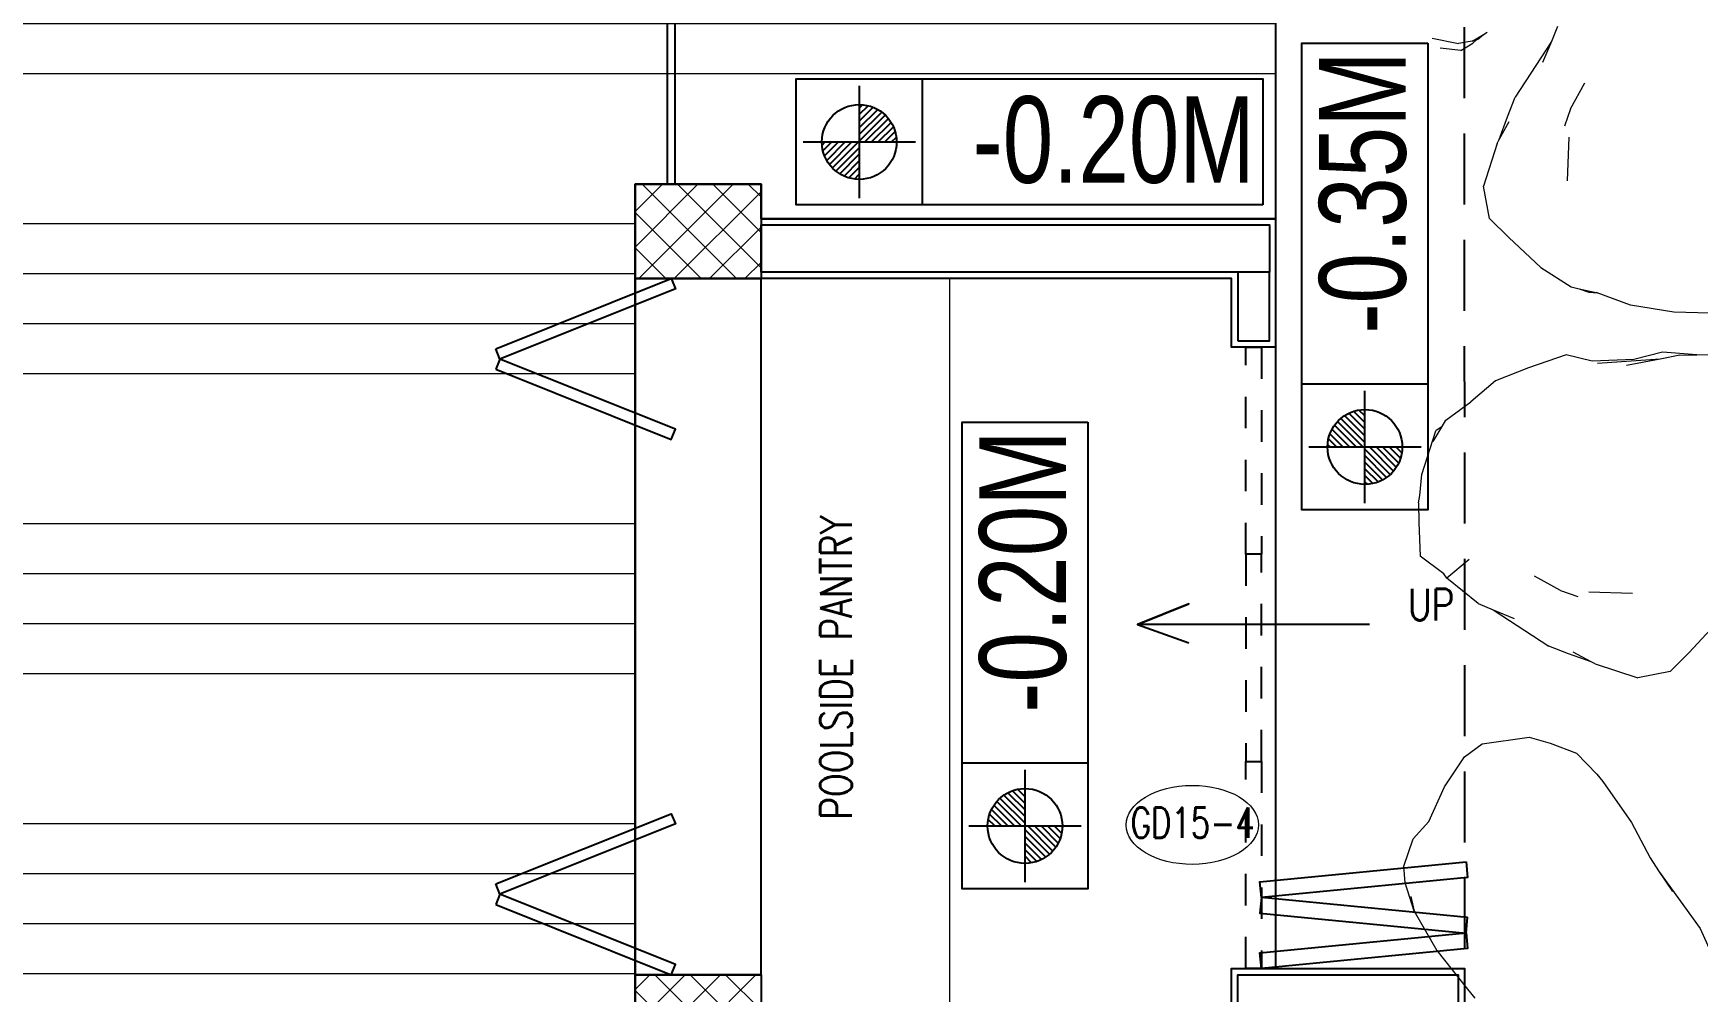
# Model space of a CAD drawing. Header units: metres. Extents: x 42 to 199, y -121 to 268.
# Drawn here: x 125.23 to 130.51, y -62.41 to -59.36 of the extents above; entities that cross this region are included whole.
import ezdxf
from ezdxf.enums import TextEntityAlignment as Align

# ---------------------------------------------------------------- set-up
doc = ezdxf.new("R2010")
doc.units = ezdxf.units.M
doc.header["$LTSCALE"] = 0.3
doc.linetypes.add('HIDDEN', pattern=[0.375, 0.25, -0.125])
doc.layers.get('0').update_dxf_attribs({"color": 8})
for name, color, linetype in [('A-Anno-Symb 1', 8, 'Continuous'), ('A-DWV', 8, 'Continuous'), ('A-ELEVATION 3', 8, 'Continuous'), ('A-ELEVATION 4', 8, 'Continuous'), ('A-Hidden-Above', 8, 'HIDDEN'), ('A-TEXT ARCHITECURAL', 8, 'Continuous'), ('A-Wall-Full', 8, 'Continuous'), ('A-Wall-Plst', 8, 'Continuous')]:
    doc.layers.add(name, color=color, linetype=linetype)
for name, color, linetype, lineweight in [('A-DOOR TAGS', 8, 'Continuous', 9), ('A-Furniture', 8, 'Continuous', 0), ('A-Hatch', 8, 'Continuous', 9), ('DA HOUSE ARCH LAYOUT', 8, 'Continuous', 9)]:
    doc.layers.add(name, color=color, linetype=linetype, lineweight=lineweight)
doc.styles.add('ROMANS', font='romans.shx', dxfattribs={"width": 0.8, "height": 0.5})
doc.styles.add('RomanS-Narrow', font='romans.shx', dxfattribs={"width": 0.75})
doc.styles.get("Standard").update_dxf_attribs({"font": 'arial.ttf'})

# ---------------------------------------------------------------- blocks, each defined once
blk = doc.blocks.new('zw$13A4')
at = {"layer": 'A-ELEVATION 4', "lineweight": 0, "transparency": 33554508}
for p, q in [((-8.2381, 6.1657), (-8.2024, 6.1873)), ((-8.2213, 6.1714), (-8.2024, 6.1873)), ((-8.2024, 6.1873), (-8.1905, 6.1945)), ((-7.9671, 6.2121), (-7.9869, 6.1645)), ((-8.3658, 6.175), (-8.2817, 6.1589)), ((-8.2744, 6.1358), (-8.3398, 6.1438)), ((-8.2381, 6.1657), (-8.2817, 6.1589)), ((-8.2744, 6.1358), (-8.2364, 6.1595)), ((-8.2244, 6.1704), (-8.2381, 6.1657)), ((-8.2364, 6.1595), (-8.2244, 6.1704)), ((-8.2213, 6.1714), (-8.2244, 6.1704)), ((-7.9869, 6.1645), (-8.1023, 5.9883)), ((-7.9869, 6.1645), (-8.0148, 6.0977)), ((-7.926, 5.9508), (-7.8803, 6.0332)), ((-8.1263, 5.9252), (-8.1023, 5.9883)), ((-8.1523, 5.8532), (-8.1263, 5.9252)), ((-7.926, 5.9508), (-7.9448, 5.8956)), ((-8.1523, 5.8532), (-8.1213, 5.911)), ((-8.159, 5.8406), (-8.2025, 5.7058)), ((-8.159, 5.8406), (-8.1523, 5.8532)), ((-7.9352, 5.7227), (-7.9307, 5.8612)), ((-8.1829, 5.6024), (-8.2025, 5.7058)), ((-8.1221, 5.5422), (-8.1829, 5.6024)), ((-8.1221, 5.5422), (-8.0203, 5.447)), ((-8.0203, 5.447), (-7.924, 5.3856)), ((-7.924, 5.3856), (-7.8987, 5.3799)), ((-7.8987, 5.3799), (-7.8683, 5.3692)), ((-7.8987, 5.3799), (-7.8445, 5.3679)), ((-7.8683, 5.3692), (-7.8419, 5.367)), ((-7.8419, 5.367), (-7.8445, 5.3679)), ((-7.7358, 5.3283), (-7.8419, 5.367)), ((-7.5979, 5.3053), (-7.7358, 5.3283)), ((-7.3748, 5.2992), (-7.5979, 5.3053)), ((-8.0599, 5.1286), (-8.1644, 5.0879)), ((-7.9397, 5.1702), (-8.0599, 5.1286)), ((-7.8569, 5.1499), (-7.9397, 5.1702)), ((-7.7246, 5.1549), (-7.8569, 5.1499)), ((-7.6416, 5.1566), (-7.84, 5.143)), ((-7.6416, 5.1566), (-7.7487, 5.1359)), ((-7.6339, 5.1786), (-7.7246, 5.1549)), ((-7.5785, 5.1687), (-7.6416, 5.1566)), ((-7.525, 5.17), (-7.6339, 5.1786)), ((-7.5785, 5.1687), (-7.525, 5.17)), ((-7.525, 5.17), (-7.4792, 5.1711)), ((-8.1644, 5.0879), (-8.2431, 5.0205)), ((-8.3216, 4.9631), (-8.2431, 5.0205)), ((-8.3987, 4.7906), (-8.3541, 4.9288)), ((-8.3625, 4.8954), (-8.3338, 4.9428)), ((-8.3338, 4.9428), (-8.3541, 4.9288)), ((-8.3338, 4.9428), (-8.3216, 4.9631)), ((-8.4044, 4.7234), (-8.3987, 4.7906)), ((-8.4087, 4.7002), (-8.4044, 4.7234)), ((-8.4087, 4.7002), (-8.408, 4.6379)), ((-8.408, 4.6379), (-8.4031, 4.5315)), ((-8.3281, 4.4747), (-8.4031, 4.5315)), ((-8.2476, 4.5209), (-8.3184, 4.4613)), ((-8.3184, 4.4613), (-8.3281, 4.4747)), ((-8.2191, 4.3806), (-8.3184, 4.4613)), ((-7.9579, 4.4217), (-8.0403, 4.4674)), ((-7.9579, 4.4217), (-7.9027, 4.4029)), ((-7.7297, 4.4125), (-7.8683, 4.417)), ((-8.2191, 4.3806), (-8.1716, 4.3608)), ((-8.1716, 4.3608), (-7.9954, 4.2454)), ((-8.1716, 4.3608), (-8.1047, 4.3329)), ((-7.5493, 4.2256), (-7.4541, 4.3274)), ((-7.9322, 4.2214), (-7.9954, 4.2454)), ((-7.8603, 4.1954), (-7.9322, 4.2214)), ((-7.8603, 4.1954), (-7.9181, 4.2264)), ((-7.8476, 4.1887), (-7.8603, 4.1954)), ((-7.8476, 4.1887), (-7.7128, 4.1452)), ((-7.5493, 4.2256), (-7.6094, 4.1648)), ((-7.6094, 4.1648), (-7.7128, 4.1452))]:
    blk.add_line(p, q, dxfattribs=at)
for points in [[(-8.4327, 3.4501), (-8.423, 3.4041), (-8.4512, 3.4936), (-8.4558, 3.547), (-8.4255, 3.6335), (-8.3758, 3.6886), (-8.3265, 3.7991), (-8.2622, 3.8939), (-8.2067, 3.9348), (-8.0579, 3.956), (-7.9904, 3.9376), (-7.9074, 3.9059), (-7.8424, 3.8391), (-7.823, 3.8159), (-7.7323, 3.6853), (-7.6736, 3.5738), (-7.6464, 3.5326), (-7.6025, 3.4662)], [(-7.6464, 3.5326), (-7.5149, 3.3487), (-7.4676, 3.2458), (-7.457, 3.1033), (-7.4694, 3.0121), (-7.4933, 2.9669), (-7.5628, 2.8632), (-7.6254, 2.8307), (-7.6856, 2.8092), (-7.8015, 2.7914), (-7.9524, 2.8139), (-8.0664, 2.8833), (-8.0973, 2.912), (-8.1565, 3.0299), (-8.1678, 3.0524), (-8.1989, 3.1019)], [(-8.423, 3.4041), (-8.3505, 3.2788), (-8.2527, 3.1563), (-8.2304, 3.1283)]]:
    blk.add_lwpolyline(points, dxfattribs=at)
blk = doc.blocks.new('Lvl')
h = blk.add_hatch()
h.set_pattern_fill('ANSI31', color=256, scale=0.1, style=0)
h.set_pattern_definition([(45, (380.198235, 215.844595), (-0.00883883476, 0.00883883476), [])])
h.paths.add_polyline_path([(0, 0.1), (0, 0), (0.1, 0, 0.414214)])
h.paths.add_polyline_path([(0, 0), (-0.1, 0, 0.414214), (0, -0.1)])
for p, q in [((0, 0.15), (0, -0.15)), ((-0.15, 0), (0.15, 0))]:
    blk.add_line(p, q)
blk.add_circle((0, 0), 0.1)
blk = doc.blocks.new('Level legend')
at = {"color": 8}
blk.add_line((0.5127, 0.414), (0.5127, 0.0295), dxfattribs=at)
blk.add_lwpolyline([(1.5525, 0.0295), (0.1282, 0.0295), (0.1282, 0.414), (1.5525, 0.414)], close=True, dxfattribs=at)
at = {"color": 1, "xscale": 1.141501531389003, "yscale": 1.141501531389003, "zscale": 1.141501531389003}
blk.add_blockref('Lvl', (0.3205, 0.2217), dxfattribs=at)
blk.add_attdef('+48.00', text='', height=0.2667).set_placement((1.0699, 0.2347), align=Align.MIDDLE_CENTER)
blk = doc.blocks.new('FK_R_BLR_FINAL FLOOR PLANS_24.09.2020$0$Door Legend-flat-46')
at = {"color": 8, "linetype": 'ByBlock'}
blk.add_ellipse((-0.0021, 0.106), major_axis=(0.21, 0.0004), ratio=0.597277, start_param=-3.141592653589793, end_param=3.141592653589793, dxfattribs=at)
blk = doc.blocks.new('SCREEN')
at = {"layer": 'A-Hidden-Above', "color": 8, "ltscale": 3}
blk.add_lwpolyline([(208.066, -168.9831), (208.066, -172.9831), (217.9362, -172.9834), (217.9362, -163.1829), (229.1209, -163.1836), (229.1209, -162.4331), (229.7213, -162.4331), (229.7204, -153.0491), (209.755, -153.0491)], dxfattribs=at)
blk = doc.blocks.new('DA HOUSE ARCH LAYOUT')
at = {"layer": 'A-Hatch', "transparency": 33554534}
h = blk.add_hatch(dxfattribs=at)
h.set_pattern_fill('ANSI34', color=8, scale=0.05, angle=135)
h.set_pattern_definition([(180, (143.66595, 80.5253), (-8e-16, -0.9525), []), (180, (143.5072, 80.684), (-8e-16, -0.9525), []), (180, (143.34845, 80.8428), (-8e-16, -0.9525), []), (180, (143.1897, 81.0015), (-8e-16, -0.9525), [])])
h.paths.add_polyline_path([(-4.77, -11.6999), (19.35, -11.7), (19.35, -23.43), (32.0283, -23.43), (32.2446, -21.83), (30.3908, -21.83), (30.3908, -21.93), (29.9908, -21.93), (29.9906, -14.136), (29.9906, -15.135, -0.255571), (30.2109, -14.7322), (30.2208, -12.5299), (29.9908, -12.5299), (29.9908, -5.7602, -0.509998), (30.5975, -5.2899, 0.131852), (31.3505, -5.5096, 0.414214), (32.6508, -4.2093, 0.414214), (31.3505, -2.909, 0.124697), (30.7314, -3.0659, -0.546787), (29.9908, -2.7299), (29.9908, 0.6871), (32.0248, 0.6871), (32.0248, 1.9651), (19.7004, 1.9651, -0.764694), (19.2402, 2.1101), (16.7403, 2.1102), (16.74, -8.5299), (-0.255, -8.5299), (-0.255, -11.6998)])
at = {"layer": 'A-Hatch'}
h = blk.add_hatch(dxfattribs=at)
h.set_pattern_fill('ANSI37', color=8, scale=0.025, angle=180)
h.set_pattern_definition([(225, (-97.14618, 60.62802), (0.0561266, -0.0561266), []), (315, (-97.14618, 60.62802), (0.0561266, 0.0561266), [])])
edge = h.paths.add_edge_path()
edge.add_line((30.3908, -1.725), (30.3908, -2.6609))
edge.add_ellipse((30.469, -2.6659), major_axis=(0.0784, 0), ratio=1, start_angle=176.2762, end_angle=309.7238)
edge.add_ellipse((31.3505, -4.2094), major_axis=(-1.7003, 0), ratio=1, start_angle=420.5185, end_angle=659.2726, ccw=False)
edge.add_ellipse((30.4647, -5.7452), major_axis=(0.0742, 0), ratio=1, start_angle=48.6465, end_angle=184.6066)
edge.add_line((30.3908, -5.7512), (30.3908, -11.7899))
edge.add_line((30.3908, -11.7899), (30.3908, -12.5299))
edge.add_line((30.3908, -12.5299), (29.9908, -12.5299))
edge.add_line((29.9908, -12.5299), (29.9908, -11.7899))
edge.add_line((29.9908, -11.7899), (29.9908, -5.7603))
edge.add_ellipse((30.4647, -5.7452), major_axis=(-0.4742, 0), ratio=1, start_angle=236.0956, end_angle=361.8216, ccw=False)
edge.add_ellipse((31.3505, -4.2094), major_axis=(1.3003, 0), ratio=1, start_angle=241.4574, end_angle=478.4317)
edge.add_ellipse((30.469, -2.6659), major_axis=(-0.4784, 0), ratio=1, start_angle=358.4927, end_angle=483.2647, ccw=False)
edge.add_line((29.9908, -2.6534), (29.9908, -1.725))
edge.add_line((29.9908, -1.725), (30.3908, -1.725))
edge = h.paths.add_edge_path()
edge.add_ellipse((31.3505, -13.5915), major_axis=(-1.7003, 0), ratio=1, start_angle=419.8104, end_angle=628.6439, ccw=False)
edge.add_ellipse((30.469, -15.135), major_axis=(0.0784, 0), ratio=1, start_angle=70.2616, end_angle=183.7238)
edge.add_line((30.3908, -15.1401), (30.3908, -21.93))
edge.add_line((30.3908, -21.93), (29.9908, -21.93))
edge.add_line((29.9908, -21.93), (29.9908, -15.1476))
edge.add_ellipse((30.469, -15.135), major_axis=(-0.4784, 0), ratio=1, start_angle=243.8025, end_angle=361.5073, ccw=False)
edge.add_ellipse((31.3491, -13.5886), major_axis=(1.3021, 0), ratio=1, start_angle=239.0902, end_angle=448.166)
edge.add_line((31.3908, -12.2872), (31.3908, -11.8917))
h.paths.add_polyline_path([(29.9908, 0.785), (30.3908, 0.785), (30.3908, 0.485), (29.9908, 0.485)])
at = {"layer": 'A-DWV', "color": 8, "linetype": 'Continuous'}
for points in [[(30.1183, 1.96), (30.0933, 1.96), (30.0933, 0.785), (30.1183, 0.785)], [(29.5487, 0.262), (30.1058, 0.485), (30.1188, 0.4525), (29.5617, 0.2295)], [(29.5487, 0.197), (30.1058, -0.026), (30.1188, 0.0065), (29.5617, 0.2295)], [(29.5487, -1.437), (30.1058, -1.214), (30.1188, -1.2465), (29.5617, -1.4695)], [(32.6293, -1.367), (32.6341, -1.4168), (31.9798, -1.4799), (31.975, -1.4302)], [(29.5487, -1.502), (30.1058, -1.725), (30.1188, -1.6925), (29.5617, -1.4695)], [(32.6293, -1.5929), (32.6341, -1.5431), (31.9798, -1.4799), (31.975, -1.5297)], [(32.6293, -1.5921), (32.6341, -1.6418), (31.9798, -1.705), (31.975, -1.6552)]]:
    blk.add_lwpolyline(points, close=True, dxfattribs=at)
at = {"layer": 'A-ELEVATION 3', "color": 8}
blk.add_lwpolyline([(16.74, -8.53), (16.7403, 2.1101), (19.2402, 2.11, 0.764694), (19.7004, 1.965), (32.0248, 1.965), (32.0248, 0.675), (30.3908, 0.675), (30.3908, 0.785), (29.9908, 0.785), (29.9908, -2.73, 0.546787)], format="xyb", dxfattribs=at)
at = {"layer": 'A-Furniture', "color": 8}
blk.add_lwpolyline([(30.3906, -2.6654, 0.637772), (30.5191, -2.7263, -0.128425), (31.3505, -2.5091, -0.080085), (31.8848, -2.5953), (31.8848, -1.9091), (30.9908, -1.9091), (30.9908, 0.485), (30.3908, 0.485)], format="xyb", close=True, dxfattribs=at)
at = {"layer": 'A-Hidden-Above', "color": 8}
for points in [[(31.9298, 0.267), (31.9798, 0.267), (31.9798, -0.3903), (31.9298, -0.3903)], [(31.9298, -1.0477), (31.9798, -1.0477), (31.9798, -0.3903), (31.9298, -0.3903)], [(31.9298, -1.0477), (31.9798, -1.0477), (31.9798, -1.705), (31.9298, -1.705)]]:
    blk.add_lwpolyline(points, close=True, dxfattribs=at)
at = {"layer": 'A-TEXT ARCHITECURAL', "color": 8}
blk.add_lwpolyline([(32.323, -0.613), (31.5866, -0.613), (31.7492, -0.5471), (31.5866, -0.613), (31.7492, -0.6711)], dxfattribs=at)
at = {"layer": 'A-Wall-Full', "color": 8, "ltscale": 0.25}
for points in [[(29.9908, 0.785), (30.3908, 0.785), (30.3908, 0.485), (29.9908, 0.485)], [(30.3908, 0.655), (32.0048, 0.655), (32.0048, 0.505), (30.3908, 0.505)], [(31.9048, 0.287), (32.0048, 0.287), (32.0048, 0.505), (31.9048, 0.505)], [(32.6048, -1.955), (31.9048, -1.955), (31.9048, -1.725), (32.6048, -1.725)]]:
    blk.add_lwpolyline(points, close=True, dxfattribs=at)
at = {"layer": 'A-Wall-Full', "color": 8, "transparency": 33554687}
blk.add_lwpolyline([(30.3908, -1.725), (30.3908, -2.6609, 0.658425), (30.5191, -2.7263, -1.710509), (30.5137, -5.6896, 0.674255), (30.3908, -5.7512), (30.3908, -11.7899), (30.3908, -12.5299), (29.9908, -12.5299), (29.9908, -11.7899), (29.9908, -11.7899), (29.9908, -5.7603, -0.611157), (30.7292, -5.3517, 1.68042), (30.7314, -3.066, -0.605454), (29.9908, -2.6534), (29.9908, -1.725)], format="xyb", close=True, dxfattribs=at)
at = {"layer": 'A-Wall-Plst', "color": 8}
for p, q in [((32.0248, 1.965), (32.0248, 0.675)), ((32.0248, 0.267), (32.0248, -1.705))]:
    blk.add_line(p, q, dxfattribs=at)
for points in [[(30.3908, 0.675), (32.0248, 0.675), (32.0248, 0.267), (31.8848, 0.267), (31.8848, 0.485), (30.3908, 0.485)], [(31.8848, -2.5953), (31.8848, -1.705), (32.6248, -1.705), (32.6248, -1.975), (32.0248, -1.975), (32.0248, -2.6486)]]:
    blk.add_lwpolyline(points, dxfattribs=at)
blk.add_lwpolyline([(30.3907, -1.725), (29.9908, -1.725), (29.9908, 0.485), (30.3907, 0.485)], close=True, dxfattribs=at)
at = {"layer": 'A-Anno-Symb 1', "color": 8}
ref = blk.add_blockref('Level legend', (32.5389, -0.383, 0.05), dxfattribs=dict(at, xscale=1.040212785638243, yscale=1.040212785638243, zscale=1.040212785638243, rotation=90))
ref.add_attrib('+90', '-0.35M', dxfattribs={"layer": '0', "height": 0.275, "rotation": 90, "width": 0.75}).set_placement((32.3003, 0.7583, 0.05), align=Align.MIDDLE_CENTER)
ref = blk.add_blockref('Level legend', (30.3694, 0.6879, 0.05), dxfattribs=dict(at, xscale=1.040212785638243, yscale=1.040212785638243, zscale=1.040212785638243))
ref.add_attrib('+90', '-0.20M', dxfattribs={"layer": '0', "height": 0.275, "rotation": 360, "width": 0.75}).set_placement((31.5107, 0.9264, 0.05), align=Align.MIDDLE_CENTER)
ref = blk.add_blockref('Level legend', (31.4597, -1.5862), dxfattribs=dict(at, xscale=1.040212785638243, yscale=1.040212785638243, zscale=1.040212785638243, rotation=90))
ref.add_attrib('+90', '-0.20M', dxfattribs={"layer": '0', "height": 0.275, "rotation": 90, "width": 0.75}).set_placement((31.2212, -0.445), align=Align.MIDDLE_CENTER)
at = {"layer": 'A-DOOR TAGS', "color": 8}
ref = blk.add_blockref('FK_R_BLR_FINAL FLOOR PLANS_24.09.2020$0$Door Legend-flat-46', (31.7625, -1.3554, 0.05), dxfattribs=at)
ref.add_attrib('D1', 'GD15-4', dxfattribs={"layer": '0', "height": 0.096, "style": 'RomanS-Narrow', "width": 0.75}).set_placement((31.7615, -1.2424, 0.05), align=Align.MIDDLE)
at = {"layer": 'A-ELEVATION 4', "color": 8, "lineweight": 0}
blk.add_blockref('zw$13A4', (40.8872, -4.9273), dxfattribs=at)
at = {"layer": 'A-Hidden-Above', "color": 8, "ltscale": 0.25}
blk.add_blockref('SCREEN', (-197.0961, 160.4531), dxfattribs=at)
at = {"layer": 'A-TEXT ARCHITECURAL', "color": 8, "insert": (30.5789, 1.0014), "char_height": 0.1, "width": 3.501907, "attachment_point": 3, "rotation": 90, "style": 'ROMANS'}
blk.add_mtext('\\pxqc;POOLSIDE PANTRY', dxfattribs=at)
at = {"layer": 'A-TEXT ARCHITECURAL', "color": 8, "insert": (33.5271, -0.5003), "char_height": 0.1, "width": 2.017239, "attachment_point": 3, "style": 'ROMANS'}
blk.add_mtext('\\pxqc;UP', dxfattribs=at)

msp = doc.modelspace()

# ---------------------------------------------------------------- block references
at = {"layer": 'DA HOUSE ARCH LAYOUT'}
msp.add_blockref('DA HOUSE ARCH LAYOUT', (97.1462, -60.628), dxfattribs=at)

doc.saveas('drawing.dxf')
